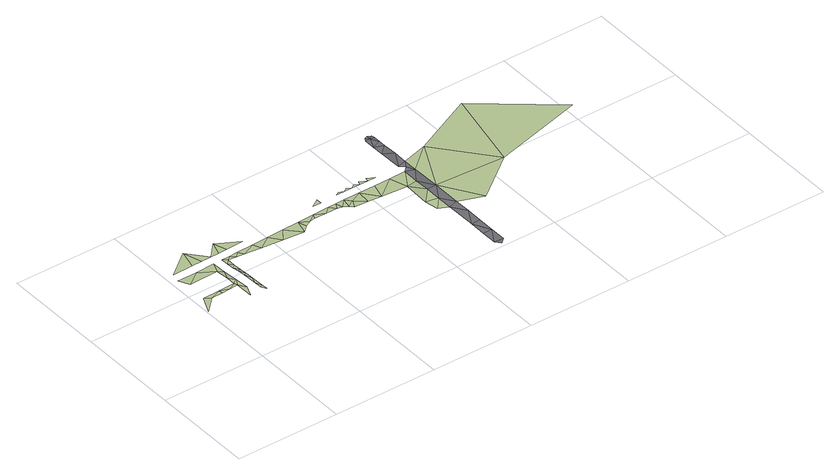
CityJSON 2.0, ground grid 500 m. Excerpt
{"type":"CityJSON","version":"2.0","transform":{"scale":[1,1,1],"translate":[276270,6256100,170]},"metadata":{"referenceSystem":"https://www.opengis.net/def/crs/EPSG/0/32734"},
"CityObjects":{
"terrain1":{"type":"TINRelief","geometry":[{"type":"CompositeSurface","lod":"1","boundaries":[[[0,1,2]],[[0,3,1]],[[3,0,4]],[[5,6,7]],[[8,3,4]],[[3,8,9]],[[6,5,10]],[[11,12,13]],[[9,8,14]],[[15,16,14]],[[17,9,14]],[[14,16,17]],[[17,18,9]],[[10,19,6]],[[17,20,18]],[[20,10,18]],[[11,21,12]],[[10,20,19]],[[22,23,24]],[[23,25,24]],[[12,21,26]],[[27,25,23]],[[27,28,25]],[[28,27,29]],[[30,28,29]],[[29,31,30]],[[31,32,30]],[[33,34,32]],[[32,31,33]],[[35,36,34]],[[34,33,35]],[[36,35,37]],[[38,39,26]],[[37,35,40]],[[41,39,38]],[[40,42,37]],[[42,40,43]],[[41,44,39]],[[43,45,42]],[[45,43,46]],[[45,46,47]],[[47,46,48]],[[48,49,47]],[[50,49,48]],[[50,51,49]],[[52,51,50]],[[53,51,52]],[[53,54,51]],[[54,53,55]],[[55,56,54]],[[54,56,57]],[[57,56,58]],[[59,60,61]],[[58,62,57]],[[63,62,58]],[[64,62,63]],[[63,65,64]],[[66,65,67]],[[65,66,64]],[[68,66,67]],[[69,70,71]],[[72,64,66]],[[66,68,72]],[[69,73,74]],[[75,72,68]],[[76,77,73]],[[72,75,78]],[[79,76,80]],[[75,81,78]],[[82,80,83]],[[75,84,81]],[[85,86,87]],[[88,87,86]],[[85,89,84]],[[89,85,87]],[[81,84,90]],[[91,84,89]],[[90,84,91]],[[92,93,94]],[[92,95,96]],[[95,97,96]],[[94,98,92]],[[98,95,92]],[[99,95,98]],[[100,99,98]]]}]},
"road1":{"type":"Road","attributes":{"highway":"residential","name":"Davison Road","surface":"asphalt","lanes":2,"width":4.4},"geometry":[{"type":"MultiSurface","lod":"1","boundaries":[[[96,91,92]],[[101,102,103]],[[104,105,106]],[[104,107,108]],[[104,109,107]],[[110,105,104]],[[108,110,104]],[[88,111,93]],[[112,113,114]],[[114,115,97]],[[87,88,93]],[[116,117,118]],[[90,96,115]],[[97,112,114]],[[119,113,112]],[[120,119,109]],[[104,106,120]],[[113,119,120]],[[120,109,104]],[[115,96,97]],[[91,89,92]],[[87,92,89]],[[117,101,103]],[[111,116,118]],[[92,87,93]],[[96,90,91]],[[116,111,88]],[[101,117,121]],[[117,116,121]]]}]}
},
"vertices":[
[72,434,8],[43,454,8],[6,371,8],[123,457,8],[127,436,8],[59,564,5],[125,615,5],[33,613,5],[167,438,8],[203,459,9],[200,569,6],[140,660,5],[162,751,5],[42,657,5],[207,440,9],[208,356,9],[230,406,9],[226,476,9],[202,499,9],[217,617,6],[222,547,6],[189,661,6],[289,350,9],[288,381,9],[276,373,9],[274,408,9],[238,662,6],[286,442,9],[270,478,9],[285,482,9],[268,513,9],[283,522,6],[266,548,6],[282,562,6],[264,583,6],[281,602,6],[261,618,6],[302,620,6],[279,663,6],[298,726,6],[321,598,6],[321,665,6],[342,621,6],[361,595,6],[404,668,6],[422,624,6],[440,587,6],[502,627,6],[544,576,6],[582,630,6],[647,566,6],[663,633,6],[678,595,6],[707,609,7],[743,636,7],[734,613,7],[791,612,7],[823,639,7],[848,612,7],[817,707,7],[778,682,7],[819,683,7],[863,641,7],[871,607,7],[903,642,7],[895,594,7],[929,613,7],[912,578,7],[976,572,8],[942,686,8],[918,696,7],[902,686,7],[982,642,8],[981,686,8],[958,698,8],[1040,566,8],[1021,686,8],[998,699,8],[1061,641,8],[1026,700,8],[1061,685,8],[1140,641,8],[1066,702,8],[1100,685,8],[1167,555,8],[1159,425,12],[1171,358,12],[1217,412,13],[1217,335,13],[1218,488,13],[1219,641,9],[1218,564,9],[1261,487,13],[1260,347,13],[1379,306,13],[1384,731,9],[1261,627,9],[1262,697,9],[1597,469,14],[1686,874,7],[2037,585,11],
[1215,30,16],[1236,7,17],[1259,27,16],[1241,907,6],[1227,924,6],[1219,909,6],[1263,907,6],[1258,921,6],[1263,872,6],[1243,929,6],[1260,267,16],[1262,767,9],[1219,797,6],[1219,685,9],[1241,663,9],[1216,183,16],[1259,107,16],[1259,187,16],[1263,837,6],[1219,853,6],[1215,106,16]
]}
